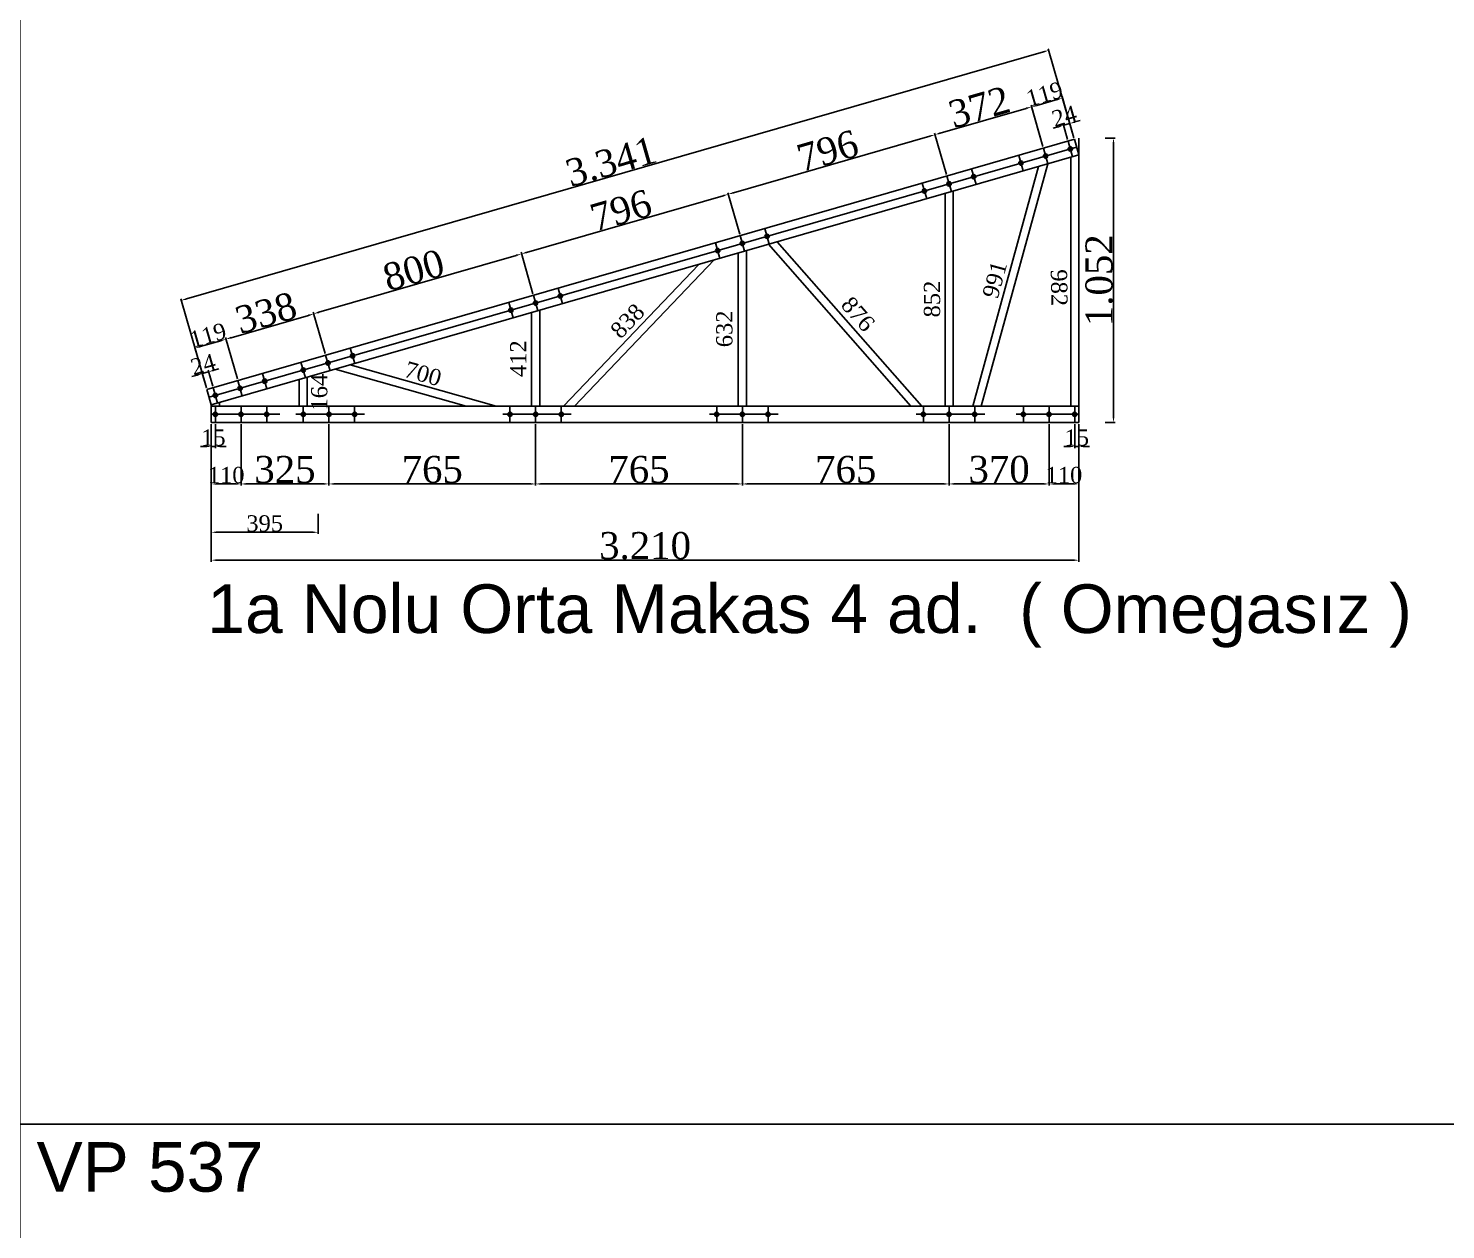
# Model space of a CAD drawing. Header units: millimetres. Extents: x 201962 to 221859, y -224854 to -197588.
# Drawn here: x 209954 to 215199, y -210927 to -206484 of the extents above; entities that cross this region are included whole.
import ezdxf

# ---------------------------------------------------------------- set-up
doc = ezdxf.new("R2010")
doc.units = ezdxf.units.MM
doc.header["$MEASUREMENT"] = 0
for name, color, linetype in [('Block1', 255, 'Continuous'), ('DUVAR', 7, 'Continuous'), ('ÖLÇÜLENDİRME', 121, 'Continuous')]:
    doc.layers.add(name, color=color, linetype=linetype)
doc.styles.add('133', font='times.ttf')
doc.styles.get("Standard").update_dxf_attribs({"font": 'arial.ttf'})
doc.dimstyles.new('MAKAS', dxfattribs={"dimscale": 20, "dimtxt": 1.3, "dimasz": 1, "dimexe": 0.3, "dimexo": 0.3, "dimgap": 0.1, "dimtad": 1, "dimrnd": 1, "dimzin": 12, "dimdsep": 46, "dimlunit": 6, "dimtxsty": '133', "dimcen": 0.8, "dimdle": 0.0005, "dimclrd": 4, "dimclre": 6, "dimclrt": 2, "dimazin": 3, "dimtfac": 1, "dimtmove": 0, "dimatfit": 2, "dimldrblk": 'DOTSMALL', "dimfxl": 0, "dimtolj": 1, "dimtzin": 0, "dimarcsym": 0})
doc.dimstyles.new('makas 1', dxfattribs={"dimscale": 20, "dimtxt": 3, "dimasz": 1.2, "dimexe": 0.3, "dimexo": 0.3, "dimgap": 0.1, "dimtad": 1, "dimrnd": 1, "dimzin": 12, "dimdsep": 46, "dimlunit": 6, "dimtxsty": '133', "dimblk": 'NONE', "dimcen": 0.8, "dimdle": 0.0005, "dimse1": 1, "dimse2": 1, "dimsd1": 1, "dimsd2": 1, "dimclrd": 105, "dimclre": 42, "dimclrt": 2, "dimazin": 3, "dimtfac": 1, "dimtmove": 0, "dimatfit": 2, "dimldrblk": 'NONE', "dimfxl": 0, "dimtolj": 1, "dimtzin": 0, "dimarcsym": 0})

# ---------------------------------------------------------------- blocks, each defined once
blk = doc.blocks.new('*D9641')
at = {"layer": 'Defpoints', "color": 0}
for p in [(210621.1, -207754.1), (210614.6, -207819.3), (210637.9, -207812.5)]:
    blk.add_point(p, dxfattribs=at)
at = {"layer": 'ÖLÇÜLENDİRME', "color": 4, "lineweight": -2, "ltscale": 0.5}
for p, q in [((210578.6, -207766.3), (210559.3, -207771.9)), ((210597.8, -207760.8), (210621.1, -207754.1)), ((210640.3, -207748.5), (210659.5, -207743))]:
    blk.add_line(p, q, dxfattribs=at)
at = {"layer": 'ÖLÇÜLENDİRME', "color": 6, "lineweight": -2, "ltscale": 0.5}
for p, q in [((210613, -207813.5), (210596.1, -207755)), ((210636.3, -207806.8), (210619.4, -207748.3))]:
    blk.add_line(p, q, dxfattribs=at)
at = {"layer": 'ÖLÇÜLENDİRME', "color": 4}
for points in [[(210579.5, -207769.5), (210577.6, -207763.1), (210597.8, -207760.8)], [(210639.4, -207745.3), (210641.2, -207751.7), (210621.1, -207754.1)]]:
    blk.add_solid(points, dxfattribs=at)
at = {"layer": 'ÖLÇÜLENDİRME', "color": 2, "insert": (210600.6, -207726.7), "char_height": 60, "attachment_point": 5, "rotation": 16.0764, "style": '133'}
blk.add_mtext('\\A1;24', dxfattribs=at)
blk = doc.blocks.new('_DotSmall')
at = {"color": 0, "linetype": 'ByBlock', "const_width": 0.5}
blk.add_lwpolyline([(-0.0625, 0, 1), (0.0625, 0, 1)], format="xyb", close=True, dxfattribs=at)
blk = doc.blocks.new('*D9642')
at = {"layer": 'Defpoints', "color": 0}
for p in [(210685.2, -207633.6), (210614.6, -207819.3), (210729.2, -207786.2)]:
    blk.add_point(p, dxfattribs=at)
at = {"layer": 'ÖLÇÜLENDİRME', "color": 6, "lineweight": -2, "ltscale": 0.5}
for p, q in [((210613, -207813.5), (210569, -207660.8)), ((210727.6, -207780.5), (210683.6, -207627.8))]:
    blk.add_line(p, q, dxfattribs=at)
at = {"layer": 'ÖLÇÜLENDİRME', "color": 4, "lineweight": -2, "ltscale": 0.5}
blk.add_line((210589.9, -207661.1), (210666, -207639.1), dxfattribs=at)
at = {"layer": 'ÖLÇÜLENDİRME', "color": 4}
for points in [[(210588.9, -207657.9), (210590.8, -207664.3), (210570.6, -207666.6)], [(210666.9, -207642.3), (210665.1, -207635.9), (210685.2, -207633.6)]]:
    blk.add_solid(points, dxfattribs=at)
at = {"layer": 'ÖLÇÜLENDİRME', "color": 2, "insert": (210618.9, -207618.8), "char_height": 60, "attachment_point": 5, "rotation": 16.0764, "style": '133'}
blk.add_mtext('\\A1;119', dxfattribs=at)
blk = doc.blocks.new('*D9643')
at = {"layer": 'Defpoints', "color": 0}
for p in [(211010.2, -207539.9), (211054.2, -207692.6), (210729.2, -207786.2)]:
    blk.add_point(p, dxfattribs=at)
at = {"layer": 'ÖLÇÜLENDİRME', "color": 4, "lineweight": -2, "ltscale": 0.5}
blk.add_line((210704.4, -207628), (210991, -207545.5), dxfattribs=at)
at = {"layer": 'ÖLÇÜLENDİRME', "color": 6, "lineweight": -2, "ltscale": 0.5}
for p, q in [((211052.6, -207686.8), (211008.6, -207534.1)), ((210727.6, -207780.5), (210683.6, -207627.8))]:
    blk.add_line(p, q, dxfattribs=at)
at = {"layer": 'ÖLÇÜLENDİRME', "color": 4}
for points in [[(210991.9, -207548.7), (210990.1, -207542.2), (211010.2, -207539.9)], [(210703.5, -207624.8), (210705.4, -207631.2), (210685.2, -207633.6)]]:
    blk.add_solid(points, dxfattribs=at)
at = {"layer": 'ÖLÇÜLENDİRME', "color": 2, "insert": (210833.1, -207536.1), "char_height": 100, "attachment_point": 5, "rotation": 16.0764, "style": '133'}
blk.add_mtext('\\A1;338', dxfattribs=at)
blk = doc.blocks.new('*D9644')
at = {"layer": 'Defpoints', "color": 0}
for p in [(211778.8, -207318), (211822.9, -207471), (211054.2, -207692.6)]:
    blk.add_point(p, dxfattribs=at)
at = {"layer": 'ÖLÇÜLENDİRME', "color": 4, "lineweight": -2, "ltscale": 0.5}
blk.add_line((211029.3, -207534), (211759.6, -207323.5), dxfattribs=at)
at = {"layer": 'ÖLÇÜLENDİRME', "color": 6, "lineweight": -2, "ltscale": 0.5}
for p, q in [((211821.3, -207465.3), (211777.2, -207312.2)), ((211052.6, -207686.8), (211008.5, -207533.8))]:
    blk.add_line(p, q, dxfattribs=at)
at = {"layer": 'ÖLÇÜLENDİRME', "color": 4}
for points in [[(211760.5, -207326.7), (211758.7, -207320.3), (211778.8, -207318)], [(211028.4, -207530.8), (211030.3, -207537.2), (211010.1, -207539.5)]]:
    blk.add_solid(points, dxfattribs=at)
at = {"layer": 'ÖLÇÜLENDİRME', "color": 2, "insert": (211379.9, -207378.1), "char_height": 100, "attachment_point": 5, "rotation": 16.0764, "style": '133'}
blk.add_mtext('\\A1;800', dxfattribs=at)
blk = doc.blocks.new('*D9645')
at = {"layer": 'Defpoints', "color": 0}
for p in [(212543.8, -207097.5), (212587.9, -207250.6), (211822.9, -207471)]:
    blk.add_point(p, dxfattribs=at)
at = {"layer": 'ÖLÇÜLENDİRME', "color": 6, "lineweight": -2, "ltscale": 0.5}
for p, q in [((212586.3, -207244.8), (212542.2, -207091.8)), ((211821.3, -207465.3), (211777.2, -207312.2))]:
    blk.add_line(p, q, dxfattribs=at)
at = {"layer": 'ÖLÇÜLENDİRME', "color": 4, "lineweight": -2, "ltscale": 0.5}
blk.add_line((211798, -207312.5), (212524.6, -207103.1), dxfattribs=at)
at = {"layer": 'ÖLÇÜLENDİRME', "color": 4}
for points in [[(212525.5, -207106.3), (212523.7, -207099.9), (212543.8, -207097.5)], [(211797.1, -207309.3), (211799, -207315.7), (211778.8, -207318)]]:
    blk.add_solid(points, dxfattribs=at)
at = {"layer": 'ÖLÇÜLENDİRME', "color": 2, "insert": (212146.7, -207156.9), "char_height": 100, "attachment_point": 5, "rotation": 16.0764, "style": '133'}
blk.add_mtext('\\A1;796', dxfattribs=at)
blk = doc.blocks.new('*D9646')
at = {"layer": 'Defpoints', "color": 0}
for p in [(213308.8, -206877.1), (213352.9, -207030.1), (212587.9, -207250.6)]:
    blk.add_point(p, dxfattribs=at)
at = {"layer": 'ÖLÇÜLENDİRME', "color": 4, "lineweight": -2, "ltscale": 0.5}
blk.add_line((212563, -207092), (213289.6, -206882.6), dxfattribs=at)
at = {"layer": 'ÖLÇÜLENDİRME', "color": 6, "lineweight": -2, "ltscale": 0.5}
for p, q in [((213351.3, -207024.3), (213307.2, -206871.3)), ((212586.3, -207244.8), (212542.2, -207091.8))]:
    blk.add_line(p, q, dxfattribs=at)
at = {"layer": 'ÖLÇÜLENDİRME', "color": 4}
for points in [[(213290.5, -206885.8), (213288.7, -206879.4), (213308.8, -206877.1)], [(212562.1, -207088.8), (212564, -207095.2), (212543.8, -207097.5)]]:
    blk.add_solid(points, dxfattribs=at)
at = {"layer": 'ÖLÇÜLENDİRME', "color": 2, "insert": (212911.7, -206936.5), "char_height": 100, "attachment_point": 5, "rotation": 16.0764, "style": '133'}
blk.add_mtext('\\A1;796', dxfattribs=at)
blk = doc.blocks.new('*D9647')
at = {"layer": 'Defpoints', "color": 0}
for p in [(213665.9, -206774.2), (213710, -206927.2), (213352.9, -207030.1)]:
    blk.add_point(p, dxfattribs=at)
at = {"layer": 'ÖLÇÜLENDİRME', "color": 4, "lineweight": -2, "ltscale": 0.5}
blk.add_line((213328, -206871.5), (213646.7, -206779.7), dxfattribs=at)
at = {"layer": 'ÖLÇÜLENDİRME', "color": 6, "lineweight": -2, "ltscale": 0.5}
for p, q in [((213708.4, -206921.4), (213664.3, -206768.4)), ((213351.3, -207024.3), (213307.2, -206871.3))]:
    blk.add_line(p, q, dxfattribs=at)
at = {"layer": 'ÖLÇÜLENDİRME', "color": 4}
for points in [[(213647.6, -206782.9), (213645.8, -206776.5), (213665.9, -206774.2)], [(213327.1, -206868.3), (213329, -206874.7), (213308.8, -206877.1)]]:
    blk.add_solid(points, dxfattribs=at)
at = {"layer": 'ÖLÇÜLENDİRME', "color": 2, "insert": (213472.7, -206774.8), "char_height": 100, "attachment_point": 5, "rotation": 16.0764, "style": '133'}
blk.add_mtext('\\A1;372', dxfattribs=at)
blk = doc.blocks.new('*D9650')
at = {"layer": 'Defpoints', "color": 0}
for p in [(213780.6, -206741.5), (213710, -206927.2), (213824.6, -206894.2)]:
    blk.add_point(p, dxfattribs=at)
at = {"layer": 'ÖLÇÜLENDİRME', "color": 6, "lineweight": -2, "ltscale": 0.5}
for p, q in [((213708.4, -206921.4), (213664.4, -206768.8)), ((213823, -206888.4), (213779, -206735.7))]:
    blk.add_line(p, q, dxfattribs=at)
at = {"layer": 'ÖLÇÜLENDİRME', "color": 4, "lineweight": -2, "ltscale": 0.5}
blk.add_line((213685.3, -206769), (213761.4, -206747), dxfattribs=at)
at = {"layer": 'ÖLÇÜLENDİRME', "color": 4}
for points in [[(213684.3, -206765.8), (213686.2, -206772.2), (213666, -206774.5)], [(213762.3, -206750.3), (213760.5, -206743.8), (213780.6, -206741.5)]]:
    blk.add_solid(points, dxfattribs=at)
at = {"layer": 'ÖLÇÜLENDİRME', "color": 2, "insert": (213714.3, -206726.8), "char_height": 60, "attachment_point": 5, "rotation": 16.0764, "style": '133'}
blk.add_mtext('\\A1;119', dxfattribs=at)
blk = doc.blocks.new('*D9651')
at = {"layer": 'Defpoints', "color": 0}
for p in [(213807.8, -206835.7), (213801.3, -206900.9), (213824.6, -206894.2)]:
    blk.add_point(p, dxfattribs=at)
at = {"layer": 'ÖLÇÜLENDİRME', "color": 6, "lineweight": -2, "ltscale": 0.5}
for p, q in [((213799.7, -206895.1), (213782.8, -206836.7)), ((213823, -206888.4), (213806.1, -206829.9))]:
    blk.add_line(p, q, dxfattribs=at)
at = {"layer": 'ÖLÇÜLENDİRME', "color": 4, "lineweight": -2, "ltscale": 0.5}
for p, q in [((213784.5, -206842.4), (213807.8, -206835.7)), ((213827, -206830.2), (213846.2, -206824.6)), ((213765.3, -206848), (213746, -206853.5))]:
    blk.add_line(p, q, dxfattribs=at)
at = {"layer": 'ÖLÇÜLENDİRME', "color": 4}
for points in [[(213826.1, -206827), (213827.9, -206833.4), (213807.8, -206835.7)], [(213766.2, -206851.2), (213764.3, -206844.8), (213784.5, -206842.4)]]:
    blk.add_solid(points, dxfattribs=at)
at = {"layer": 'ÖLÇÜLENDİRME', "color": 2, "insert": (213787.3, -206808.4), "char_height": 60, "attachment_point": 5, "rotation": 16.0764, "style": '133'}
blk.add_mtext('\\A1;24', dxfattribs=at)
blk = doc.blocks.new('*D9652')
at = {"layer": 'Defpoints', "color": 0}
for p in [(213824.6, -206894.2), (210519.8, -207490.2), (210614.6, -207819.3)]:
    blk.add_point(p, dxfattribs=at)
at = {"layer": 'ÖLÇÜLENDİRME', "color": 4, "lineweight": -2, "ltscale": 0.5}
blk.add_line((213710.6, -206570.6), (210539, -207484.6), dxfattribs=at)
at = {"layer": 'ÖLÇÜLENDİRME', "color": 6, "lineweight": -2, "ltscale": 0.5}
for p, q in [((213823, -206888.4), (213728.1, -206559.3)), ((210613, -207813.5), (210518.1, -207484.4))]:
    blk.add_line(p, q, dxfattribs=at)
at = {"layer": 'ÖLÇÜLENDİRME', "color": 4}
for points in [[(213711.5, -206573.8), (213709.6, -206567.4), (213729.8, -206565.1)], [(210538.1, -207481.4), (210539.9, -207487.8), (210519.8, -207490.2)]]:
    blk.add_solid(points, dxfattribs=at)
at = {"layer": 'ÖLÇÜLENDİRME', "color": 2, "insert": (212110.1, -206976.8), "char_height": 100, "attachment_point": 5, "rotation": 16.0764, "style": '133'}
blk.add_mtext('\\A1;3.341', dxfattribs=at)
blk = doc.blocks.new('*D9653')
at = {"layer": 'Defpoints', "color": 0}
for p in [(210631.2, -207941.4), (210646.2, -207941.4), (210646.2, -208030.4)]:
    blk.add_point(p, dxfattribs=at)
at = {"layer": 'ÖLÇÜLENDİRME', "color": 6, "lineweight": -2, "ltscale": 0.5}
for p, q in [((210631.2, -207947.4), (210631.2, -208036.4)), ((210646.2, -207947.4), (210646.2, -208036.4))]:
    blk.add_line(p, q, dxfattribs=at)
at = {"layer": 'ÖLÇÜLENDİRME', "color": 4, "lineweight": -2, "ltscale": 0.5}
for p, q in [((210611.2, -208030.4), (210591.2, -208030.4)), ((210631.2, -208030.4), (210646.2, -208030.4)), ((210666.2, -208030.4), (210686.2, -208030.4))]:
    blk.add_line(p, q, dxfattribs=at)
at = {"layer": 'ÖLÇÜLENDİRME', "color": 4}
for points in [[(210611.2, -208033.7), (210611.2, -208027), (210631.2, -208030.4)], [(210666.2, -208027), (210666.2, -208033.7), (210646.2, -208030.4)]]:
    blk.add_solid(points, dxfattribs=at)
at = {"layer": 'ÖLÇÜLENDİRME', "color": 2, "insert": (210638.7, -207997.9), "char_height": 60, "attachment_point": 5, "style": '133'}
blk.add_mtext('\\A1;15', dxfattribs=at)
blk = doc.blocks.new('*D9654')
at = {"layer": 'Defpoints', "color": 0}
for p in [(210631.2, -207941.4), (210741.2, -207941.4), (210741.2, -208169)]:
    blk.add_point(p, dxfattribs=at)
at = {"layer": 'ÖLÇÜLENDİRME', "color": 6, "lineweight": -2, "ltscale": 0.5}
for p, q in [((210631.2, -207947.4), (210631.2, -208175)), ((210741.2, -207947.4), (210741.2, -208175))]:
    blk.add_line(p, q, dxfattribs=at)
at = {"layer": 'ÖLÇÜLENDİRME', "color": 4, "lineweight": -2, "ltscale": 0.5}
blk.add_line((210651.2, -208169), (210721.2, -208169), dxfattribs=at)
at = {"layer": 'ÖLÇÜLENDİRME', "color": 4}
for points in [[(210651.2, -208165.7), (210651.2, -208172.3), (210631.2, -208169)], [(210721.2, -208172.3), (210721.2, -208165.7), (210741.2, -208169)]]:
    blk.add_solid(points, dxfattribs=at)
at = {"layer": 'ÖLÇÜLENDİRME', "color": 2, "insert": (210686.2, -208136.5), "char_height": 60, "attachment_point": 5, "style": '133'}
blk.add_mtext('\\A1;110', dxfattribs=at)
blk = doc.blocks.new('*D9655')
at = {"layer": 'Defpoints', "color": 0}
for p in [(210741.2, -207941.4), (211066.2, -207941.4), (211066.2, -208169)]:
    blk.add_point(p, dxfattribs=at)
at = {"layer": 'ÖLÇÜLENDİRME', "color": 6, "lineweight": -2, "ltscale": 0.5}
for p, q in [((210741.2, -207947.4), (210741.2, -208175)), ((211066.2, -207947.4), (211066.2, -208175))]:
    blk.add_line(p, q, dxfattribs=at)
at = {"layer": 'ÖLÇÜLENDİRME', "color": 4, "lineweight": -2, "ltscale": 0.5}
blk.add_line((210761.2, -208169), (211046.2, -208169), dxfattribs=at)
at = {"layer": 'ÖLÇÜLENDİRME', "color": 4}
for points in [[(210761.2, -208165.7), (210761.2, -208172.3), (210741.2, -208169)], [(211046.2, -208172.3), (211046.2, -208165.7), (211066.2, -208169)]]:
    blk.add_solid(points, dxfattribs=at)
at = {"layer": 'ÖLÇÜLENDİRME', "color": 2, "insert": (210903.7, -208116.2), "char_height": 100, "attachment_point": 5, "style": '133'}
blk.add_mtext('\\A1;325', dxfattribs=at)
blk = doc.blocks.new('*D9656')
at = {"layer": 'Defpoints', "color": 0}
for p in [(211066.2, -207941.4), (211831.2, -207941.4), (211831.2, -208169)]:
    blk.add_point(p, dxfattribs=at)
at = {"layer": 'ÖLÇÜLENDİRME', "color": 6, "lineweight": -2, "ltscale": 0.5}
for p, q in [((211066.2, -207947.4), (211066.2, -208175)), ((211831.2, -207947.4), (211831.2, -208175))]:
    blk.add_line(p, q, dxfattribs=at)
at = {"layer": 'ÖLÇÜLENDİRME', "color": 4, "lineweight": -2, "ltscale": 0.5}
blk.add_line((211086.2, -208169), (211811.2, -208169), dxfattribs=at)
at = {"layer": 'ÖLÇÜLENDİRME', "color": 4}
for points in [[(211086.2, -208165.7), (211086.2, -208172.3), (211066.2, -208169)], [(211811.2, -208172.3), (211811.2, -208165.7), (211831.2, -208169)]]:
    blk.add_solid(points, dxfattribs=at)
at = {"layer": 'ÖLÇÜLENDİRME', "color": 2, "insert": (211448.7, -208116.1), "char_height": 100, "attachment_point": 5, "style": '133'}
blk.add_mtext('\\A1;765', dxfattribs=at)
blk = doc.blocks.new('*D9657')
at = {"layer": 'Defpoints', "color": 0}
for p in [(211831.2, -207941.4), (212596.2, -207941.4), (212596.2, -208169)]:
    blk.add_point(p, dxfattribs=at)
at = {"layer": 'ÖLÇÜLENDİRME', "color": 6, "lineweight": -2, "ltscale": 0.5}
for p, q in [((211831.2, -207947.4), (211831.2, -208175)), ((212596.2, -207947.4), (212596.2, -208175))]:
    blk.add_line(p, q, dxfattribs=at)
at = {"layer": 'ÖLÇÜLENDİRME', "color": 4, "lineweight": -2, "ltscale": 0.5}
blk.add_line((211851.2, -208169), (212576.2, -208169), dxfattribs=at)
at = {"layer": 'ÖLÇÜLENDİRME', "color": 4}
for points in [[(211851.2, -208165.7), (211851.2, -208172.3), (211831.2, -208169)], [(212576.2, -208172.3), (212576.2, -208165.7), (212596.2, -208169)]]:
    blk.add_solid(points, dxfattribs=at)
at = {"layer": 'ÖLÇÜLENDİRME', "color": 2, "insert": (212213.7, -208116.1), "char_height": 100, "attachment_point": 5, "style": '133'}
blk.add_mtext('\\A1;765', dxfattribs=at)
blk = doc.blocks.new('*D9658')
at = {"layer": 'Defpoints', "color": 0}
for p in [(212596.2, -207941.4), (213361.2, -207941.4), (213361.2, -208169)]:
    blk.add_point(p, dxfattribs=at)
at = {"layer": 'ÖLÇÜLENDİRME', "color": 6, "lineweight": -2, "ltscale": 0.5}
for p, q in [((212596.2, -207947.4), (212596.2, -208175)), ((213361.2, -207947.4), (213361.2, -208175))]:
    blk.add_line(p, q, dxfattribs=at)
at = {"layer": 'ÖLÇÜLENDİRME', "color": 4, "lineweight": -2, "ltscale": 0.5}
blk.add_line((212616.2, -208169), (213341.2, -208169), dxfattribs=at)
at = {"layer": 'ÖLÇÜLENDİRME', "color": 4}
for points in [[(212616.2, -208165.7), (212616.2, -208172.3), (212596.2, -208169)], [(213341.2, -208172.3), (213341.2, -208165.7), (213361.2, -208169)]]:
    blk.add_solid(points, dxfattribs=at)
at = {"layer": 'ÖLÇÜLENDİRME', "color": 2, "insert": (212978.7, -208116.1), "char_height": 100, "attachment_point": 5, "style": '133'}
blk.add_mtext('\\A1;765', dxfattribs=at)
blk = doc.blocks.new('*D9659')
at = {"layer": 'Defpoints', "color": 0}
for p in [(213361.2, -207941.4), (213731.2, -207941.4), (213731.2, -208169)]:
    blk.add_point(p, dxfattribs=at)
at = {"layer": 'ÖLÇÜLENDİRME', "color": 6, "lineweight": -2, "ltscale": 0.5}
for p, q in [((213361.2, -207947.4), (213361.2, -208175)), ((213731.2, -207947.4), (213731.2, -208175))]:
    blk.add_line(p, q, dxfattribs=at)
at = {"layer": 'ÖLÇÜLENDİRME', "color": 4, "lineweight": -2, "ltscale": 0.5}
blk.add_line((213381.2, -208169), (213711.2, -208169), dxfattribs=at)
at = {"layer": 'ÖLÇÜLENDİRME', "color": 4}
for points in [[(213381.2, -208165.7), (213381.2, -208172.3), (213361.2, -208169)], [(213711.2, -208172.3), (213711.2, -208165.7), (213731.2, -208169)]]:
    blk.add_solid(points, dxfattribs=at)
at = {"layer": 'ÖLÇÜLENDİRME', "color": 2, "insert": (213546.2, -208116.1), "char_height": 100, "attachment_point": 5, "style": '133'}
blk.add_mtext('\\A1;370', dxfattribs=at)
blk = doc.blocks.new('*D9661')
at = {"layer": 'Defpoints', "color": 0}
for p in [(210631.2, -208273.4), (211026.2, -208273.4), (211026.2, -208347.8)]:
    blk.add_point(p, dxfattribs=at)
at = {"layer": 'ÖLÇÜLENDİRME', "color": 6, "lineweight": -2, "ltscale": 0.5}
for p, q in [((210631.2, -208279.4), (210631.2, -208353.8)), ((211026.2, -208279.4), (211026.2, -208353.8))]:
    blk.add_line(p, q, dxfattribs=at)
at = {"layer": 'ÖLÇÜLENDİRME', "color": 4, "lineweight": -2, "ltscale": 0.5}
blk.add_line((210651.2, -208347.8), (211006.2, -208347.8), dxfattribs=at)
at = {"layer": 'ÖLÇÜLENDİRME', "color": 4}
for points in [[(210651.2, -208344.5), (210651.2, -208351.2), (210631.2, -208347.8)], [(211006.2, -208351.2), (211006.2, -208344.5), (211026.2, -208347.8)]]:
    blk.add_solid(points, dxfattribs=at)
at = {"layer": 'ÖLÇÜLENDİRME', "color": 2, "insert": (210828.7, -208315.3), "char_height": 60, "attachment_point": 5, "style": '133'}
blk.add_mtext('\\A1;395', dxfattribs=at)
blk = doc.blocks.new('*D9662')
at = {"layer": 'Defpoints', "color": 0}
for p in [(213841.2, -207941.4), (210631.2, -208083.8), (213841.2, -208451)]:
    blk.add_point(p, dxfattribs=at)
at = {"layer": 'ÖLÇÜLENDİRME', "color": 6, "lineweight": -2, "ltscale": 0.5}
for p, q in [((213841.2, -207947.4), (213841.2, -208457)), ((210631.2, -208089.8), (210631.2, -208457))]:
    blk.add_line(p, q, dxfattribs=at)
at = {"layer": 'ÖLÇÜLENDİRME', "color": 4, "lineweight": -2, "ltscale": 0.5}
blk.add_line((210651.2, -208451), (213821.2, -208451), dxfattribs=at)
at = {"layer": 'ÖLÇÜLENDİRME', "color": 4}
for points in [[(210651.2, -208447.7), (210651.2, -208454.3), (210631.2, -208451)], [(213821.2, -208454.3), (213821.2, -208447.7), (213841.2, -208451)]]:
    blk.add_solid(points, dxfattribs=at)
at = {"layer": 'ÖLÇÜLENDİRME', "color": 2, "insert": (212236.2, -208398.1), "char_height": 100, "attachment_point": 5, "style": '133'}
blk.add_mtext('\\A1;3.210', dxfattribs=at)
blk = doc.blocks.new('*D9663')
at = {"layer": 'Defpoints', "color": 0}
for p in [(210971.2, -207747.7), (210971.2, -207911.4), (211063.4, -207911.4)]:
    blk.add_point(p, dxfattribs=at)
at = {"layer": 'Block1', "color": 2, "insert": (211030.9, -207829.5), "char_height": 60, "attachment_point": 5, "rotation": 90, "style": '133'}
blk.add_mtext('\\A1;164', dxfattribs=at)
blk = doc.blocks.new('_None')
blk = doc.blocks.new('*D9664')
at = {"layer": 'Defpoints', "color": 0}
for p in [(211062.5, -207721.4), (211069.1, -207697.9), (211736.2, -207911.4)]:
    blk.add_point(p, dxfattribs=at)
at = {"layer": 'Block1', "color": 2, "insert": (211414.8, -207761.6), "char_height": 60, "attachment_point": 5, "rotation": 344.2531, "style": '133'}
blk.add_mtext('\\A1;700', dxfattribs=at)
blk = doc.blocks.new('*D9665')
at = {"layer": 'Defpoints', "color": 0}
for p in [(211798.7, -207499.9), (211831.2, -207499.9), (211831.2, -207911.4)]:
    blk.add_point(p, dxfattribs=at)
at = {"layer": 'Block1', "color": 2, "insert": (211766.8, -207705.6), "char_height": 60, "attachment_point": 5, "rotation": 90, "style": '133'}
blk.add_mtext('\\A1;412', dxfattribs=at)
blk = doc.blocks.new('*D9666')
at = {"layer": 'Defpoints', "color": 0}
for p in [(212484, -207285.7), (212505, -207305.7), (211926.2, -207911.4)]:
    blk.add_point(p, dxfattribs=at)
at = {"layer": 'Block1', "color": 2, "insert": (212171.2, -207566.1), "char_height": 60, "attachment_point": 5, "rotation": 46.3033, "style": '133'}
blk.add_mtext('\\A1;838', dxfattribs=at)
blk = doc.blocks.new('*D9667')
at = {"layer": 'Defpoints', "color": 0}
for p in [(212562.3, -207279.4), (212596.2, -207279.4), (212596.2, -207911.4)]:
    blk.add_point(p, dxfattribs=at)
at = {"layer": 'Block1', "color": 2, "insert": (212529.8, -207595.4), "char_height": 60, "attachment_point": 5, "rotation": 90, "style": '133'}
blk.add_mtext('\\A1;632', dxfattribs=at)
blk = doc.blocks.new('*D9668')
at = {"layer": 'Defpoints', "color": 0}
for p in [(212687.5, -207253.1), (212710.4, -207233), (213266.2, -207911.4)]:
    blk.add_point(p, dxfattribs=at)
at = {"layer": 'Block1', "color": 2, "insert": (213024.2, -207540.7), "char_height": 60, "attachment_point": 5, "rotation": 311.32, "style": '133'}
blk.add_mtext('\\A1;876', dxfattribs=at)
blk = doc.blocks.new('*D9669')
at = {"layer": 'Defpoints', "color": 0}
for p in [(213330.8, -207058.9), (213361.2, -207058.9), (213361.2, -207911.4)]:
    blk.add_point(p, dxfattribs=at)
at = {"layer": 'Block1', "color": 2, "insert": (213298.3, -207485.2), "char_height": 60, "attachment_point": 5, "rotation": 90, "style": '133'}
blk.add_mtext('\\A1;852', dxfattribs=at)
blk = doc.blocks.new('*D9707')
at = {"layer": 'Defpoints', "color": 0}
for p in [(213692.6, -206944.2), (213735.7, -206956), (213473.6, -207911.4)]:
    blk.add_point(p, dxfattribs=at)
at = {"layer": 'Block1', "color": 2, "insert": (213530.1, -207413.3), "char_height": 60, "attachment_point": 5, "rotation": 74.6582, "style": '133'}
blk.add_mtext('\\A1;991', dxfattribs=at)
blk = doc.blocks.new('*D9709')
at = {"layer": 'Defpoints', "color": 0}
for p in [(213932.4, -206889.4), (213932.4, -207941.4), (213969.6, -207941.4)]:
    blk.add_point(p, dxfattribs=at)
at = {"layer": 'ÖLÇÜLENDİRME', "color": 6, "lineweight": -2, "ltscale": 0.5}
for p, q in [((213938.4, -206889.4), (213975.6, -206889.4)), ((213938.4, -207941.4), (213975.6, -207941.4))]:
    blk.add_line(p, q, dxfattribs=at)
at = {"layer": 'ÖLÇÜLENDİRME', "color": 4, "lineweight": -2, "ltscale": 0.5}
blk.add_line((213969.6, -206909.4), (213969.6, -207921.4), dxfattribs=at)
at = {"layer": 'ÖLÇÜLENDİRME', "color": 4}
for points in [[(213972.9, -206909.4), (213966.3, -206909.4), (213969.6, -206889.4)], [(213966.3, -207921.4), (213972.9, -207921.4), (213969.6, -207941.4)]]:
    blk.add_solid(points, dxfattribs=at)
at = {"layer": 'ÖLÇÜLENDİRME', "color": 2, "insert": (213916.7, -207415.4), "char_height": 100, "attachment_point": 5, "rotation": 90, "style": '133'}
blk.add_mtext('\\A1;1.052', dxfattribs=at)
blk = doc.blocks.new('*D9710')
at = {"layer": 'Defpoints', "color": 0}
for p in [(213772.3, -206952.1), (213744.1, -207934.5), (213789, -207933.7)]:
    blk.add_point(p, dxfattribs=at)
at = {"layer": 'Block1', "color": 2, "insert": (213768.3, -207443.1), "char_height": 60, "attachment_point": 5, "rotation": 270.9697, "style": '133'}
blk.add_mtext('\\A1;982', dxfattribs=at)
blk = doc.blocks.new('*D9711')
at = {"layer": 'Defpoints', "color": 0}
for p in [(213826.2, -207941.4), (213841.2, -207941.4), (213826.2, -208030.4)]:
    blk.add_point(p, dxfattribs=at)
at = {"layer": 'ÖLÇÜLENDİRME', "color": 6, "lineweight": -2, "ltscale": 0.5}
for p, q in [((213826.2, -207947.4), (213826.2, -208036.4)), ((213841.2, -207947.4), (213841.2, -208036.4))]:
    blk.add_line(p, q, dxfattribs=at)
at = {"layer": 'ÖLÇÜLENDİRME', "color": 4, "lineweight": -2, "ltscale": 0.5}
for p, q in [((213806.2, -208030.4), (213786.2, -208030.4)), ((213841.2, -208030.4), (213826.2, -208030.4)), ((213861.2, -208030.4), (213881.2, -208030.4))]:
    blk.add_line(p, q, dxfattribs=at)
at = {"layer": 'ÖLÇÜLENDİRME', "color": 4}
for points in [[(213806.2, -208033.7), (213806.2, -208027), (213826.2, -208030.4)], [(213861.2, -208027), (213861.2, -208033.7), (213841.2, -208030.4)]]:
    blk.add_solid(points, dxfattribs=at)
at = {"layer": 'ÖLÇÜLENDİRME', "color": 2, "insert": (213833.7, -207997.9), "char_height": 60, "attachment_point": 5, "style": '133'}
blk.add_mtext('\\A1;15', dxfattribs=at)
blk = doc.blocks.new('*D9712')
at = {"layer": 'Defpoints', "color": 0}
for p in [(213731.2, -207941.4), (213841.2, -207941.4), (213731.2, -208169)]:
    blk.add_point(p, dxfattribs=at)
at = {"layer": 'ÖLÇÜLENDİRME', "color": 6, "lineweight": -2, "ltscale": 0.5}
for p, q in [((213731.2, -207947.4), (213731.2, -208175)), ((213841.2, -207947.4), (213841.2, -208175))]:
    blk.add_line(p, q, dxfattribs=at)
at = {"layer": 'ÖLÇÜLENDİRME', "color": 4, "lineweight": -2, "ltscale": 0.5}
blk.add_line((213821.2, -208169), (213751.2, -208169), dxfattribs=at)
at = {"layer": 'ÖLÇÜLENDİRME', "color": 4}
for points in [[(213751.2, -208165.7), (213751.2, -208172.3), (213731.2, -208169)], [(213821.2, -208172.3), (213821.2, -208165.7), (213841.2, -208169)]]:
    blk.add_solid(points, dxfattribs=at)
at = {"layer": 'ÖLÇÜLENDİRME', "color": 2, "insert": (213786.2, -208136.5), "char_height": 60, "attachment_point": 5, "style": '133'}
blk.add_mtext('\\A1;110', dxfattribs=at)

msp = doc.modelspace()

# ---------------------------------------------------------------- linework, layer by layer
at = {"color": 2}
for points in [[(209922.706, -203379.081), (220819.065, -203379.081), (220819.065, -210537.41), (209922.706, -210537.41)], [(209922.706, -210537.41), (220819.065, -210537.41), (220819.065, -217695.739), (209922.706, -217695.739)]]:
    msp.add_lwpolyline(points, close=True, dxfattribs=at)
at = {"layer": 'Block1', "color": 1}
for p, q in [((213824.631, -206894.178), (210614.631, -207819.265)), ((213841.246, -206951.832), (213824.631, -206894.178)), ((213841.246, -206951.832), (210631.246, -207876.918)), ((213346.245, -207881.374), (213346.245, -207094.486)), ((213376.245, -207881.374), (213376.245, -207085.84)), ((212611.245, -207306.304), (212611.245, -207881.374)), ((212693.494, -207282.601), (213219.898, -207881.374)), ((212725.365, -207273.417), (213259.843, -207881.374)), ((211934.165, -207881.374), (212435.162, -207357.05)), ((211975.658, -207881.374), (212492.423, -207340.548)), ((212581.245, -207314.95), (212581.245, -207881.374)), ((211816.246, -207881.374), (211816.246, -207535.415)), ((211846.246, -207881.374), (211846.246, -207526.769)), ((211144.624, -207728.969), (211685.123, -207881.374)), ((210986.246, -207774.611), (210986.246, -207881.374)), ((211089.955, -207744.723), (211574.581, -207881.374)), ((210614.631, -207819.265), (210631.246, -207876.918)), ((210956.246, -207783.257), (210956.246, -207881.374)), ((210631.246, -207881.374), (210631.246, -207876.918)), ((210631.246, -207881.374), (213841.246, -207881.374)), ((210631.246, -207881.374), (210631.246, -207941.374)), ((210661.246, -207881.374), (210661.246, -207868.273)), ((210631.246, -207941.374), (213841.246, -207941.374))]:
    msp.add_line(p, q, dxfattribs=at)
at = {"layer": 'Block1', "color": 2}
for p, q in [((213832.939, -206923.005), (210622.939, -207848.091)), ((213710.039, -206927.202), (213726.654, -206984.856)), ((213801.324, -206900.895), (213817.939, -206958.549)), ((213618.754, -206953.51), (213635.369, -207011.163)), ((213352.937, -207030.115), (213369.553, -207087.769)), ((213444.222, -207003.808), (213460.837, -207061.461)), ((213261.653, -207056.422), (213278.268, -207114.076)), ((212587.938, -207250.58), (212604.553, -207308.233)), ((212679.223, -207224.272), (212695.838, -207281.926)), ((212496.653, -207276.887), (212513.268, -207334.54)), ((211914.223, -207444.737), (211930.838, -207502.39)), ((211731.653, -207497.351), (211748.269, -207555.005)), ((211822.938, -207471.044), (211839.553, -207528.698)), ((211145.508, -207666.271), (211162.124, -207723.925)), ((210962.939, -207718.886), (210979.554, -207776.539)), ((211054.224, -207692.579), (211070.839, -207750.232)), ((210820.509, -207759.933), (210837.124, -207817.587)), ((210637.939, -207812.548), (210654.554, -207870.201)), ((210729.224, -207786.24), (210745.839, -207843.894)), ((210646.246, -207881.374), (210646.246, -207941.374)), ((210741.246, -207881.374), (210741.246, -207941.374)), ((210836.246, -207881.374), (210836.246, -207941.374)), ((210971.246, -207881.374), (210971.246, -207941.374)), ((211066.246, -207881.374), (211066.246, -207941.374)), ((211161.246, -207881.374), (211161.246, -207941.374)), ((211736.246, -207881.374), (211736.246, -207941.374)), ((211831.246, -207881.374), (211831.246, -207941.374)), ((211926.246, -207881.374), (211926.246, -207941.374)), ((212501.245, -207881.374), (212501.245, -207941.374)), ((212596.245, -207881.374), (212596.245, -207941.374)), ((212691.245, -207881.374), (212691.245, -207941.374)), ((213266.245, -207881.374), (213266.245, -207941.374)), ((213361.245, -207881.374), (213361.245, -207941.374)), ((213456.245, -207881.374), (213456.245, -207941.374)), ((213636.246, -207881.374), (213636.246, -207941.374)), ((213731.246, -207881.374), (213731.246, -207941.374)), ((213826.246, -207881.374), (213826.246, -207941.374))]:
    msp.add_line(p, q, dxfattribs=at)
at = {"layer": 'Block1', "color": 1}
for centre, radius in [((213809.631, -206929.722), 8), ((213809.631, -206929.721), 4), ((213627.061, -206982.337), 8), ((213627.061, -206982.336), 4), ((213718.346, -206956.029), 8), ((213718.346, -206956.029), 4), ((213452.53, -207032.635), 8), ((213452.53, -207032.635), 4), ((213269.96, -207085.25), 8), ((213269.96, -207085.249), 4), ((213361.245, -207058.942), 8), ((213361.245, -207058.942), 4), ((212687.53, -207253.099), 8), ((212687.53, -207253.099), 4), ((212504.961, -207305.714), 8), ((212504.96, -207305.714), 4), ((212596.245, -207279.407), 8), ((212596.245, -207279.406), 4), ((211922.531, -207473.564), 8), ((211739.961, -207526.178), 8), ((211831.246, -207499.871), 8), ((211831.246, -207499.871), 4), ((211922.531, -207473.563), 4), ((211739.961, -207526.178), 4), ((211062.531, -207721.406), 8), ((211062.531, -207721.406), 4), ((211153.816, -207695.099), 8), ((211153.816, -207695.098), 4), ((210828.816, -207788.76), 8), ((210971.247, -207747.713), 8), ((210971.246, -207747.713), 4), ((210646.247, -207841.374), 8), ((210737.532, -207815.067), 8), ((210737.531, -207815.067), 4), ((210828.816, -207788.759), 4), ((210646.246, -207841.374), 4), ((210646.246, -207911.374), 8), ((210646.246, -207911.374), 4), ((210741.246, -207911.374), 8), ((210741.246, -207911.374), 4), ((210836.246, -207911.374), 8), ((210836.246, -207911.374), 4), ((210971.246, -207911.374), 8), ((210971.246, -207911.374), 4), ((211066.246, -207911.374), 8), ((211066.246, -207911.374), 4), ((211161.246, -207911.374), 8), ((211161.246, -207911.374), 4), ((211736.246, -207911.374), 8), ((211736.246, -207911.374), 4), ((211831.246, -207911.374), 8), ((211831.246, -207911.374), 4), ((211926.246, -207911.374), 8), ((211926.246, -207911.374), 4), ((212501.245, -207911.374), 8), ((212501.245, -207911.374), 4), ((212596.245, -207911.374), 8), ((212596.245, -207911.374), 4), ((212691.245, -207911.374), 8), ((212691.245, -207911.374), 4), ((213266.245, -207911.374), 8), ((213266.245, -207911.374), 4), ((213361.245, -207911.374), 8), ((213361.245, -207911.374), 4), ((213456.245, -207911.374), 8), ((213456.245, -207911.374), 4), ((213636.246, -207911.374), 8), ((213636.246, -207911.374), 4), ((213731.246, -207911.374), 8), ((213731.246, -207911.374), 4), ((213826.246, -207911.374), 8), ((213826.246, -207911.374), 4)]:
    msp.add_circle(centre, radius, dxfattribs=at)
at = {"layer": 'DUVAR', "color": 1}
for p, q in [((213841.246, -207941.374), (213841.246, -206889.39)), ((213448.921, -207881.374), (213692.156, -206994.798)), ((213480.03, -207881.374), (213725.935, -206985.063)), ((213811.246, -207881.374), (213811.246, -206960.477)), ((210631.246, -207941.374), (213841.246, -207941.374)), ((210631.246, -207941.374), (213841.246, -207941.374))]:
    msp.add_line(p, q, dxfattribs=at)
at = {"layer": 'ÖLÇÜLENDİRME', "color": 2, "ltscale": 0.5}
for p, q in [((210885.031, -207911.374), (210631.246, -207911.374)), ((211198.117, -207911.374), (210944.333, -207911.374)), ((211963.117, -207911.374), (211709.332, -207911.374)), ((212728.116, -207911.374), (212474.332, -207911.374)), ((213493.116, -207911.374), (213239.331, -207911.374)), ((213841.246, -207911.374), (213609.333, -207911.374))]:
    msp.add_line(p, q, dxfattribs=at)

# ---------------------------------------------------------------- texts
at = {"layer": 'ÖLÇÜLENDİRME', "color": 2}
msp.add_text('VP 537', height=183.279, dxfattribs=at).set_placement((209984.564, -210786.974))
at = {"layer": 'ÖLÇÜLENDİRME', "color": 2, "insert": (210616.15, -208540.427), "char_height": 180, "width": 11477.02618, "attachment_point": 1}
msp.add_mtext('1a Nolu Orta Makas 4 ad.  ( Omegasız )', dxfattribs=at)

# ---------------------------------------------------------------- dimensions: what is measured, and where the dimension line sits
at = {"layer": 'Block1', "color": 1}
for p1, p2, distance, picture, middle in [((213473.598, -207911.374), (213735.699, -206956.029), 44.727, '*D9707', (213530.135, -207413.259)), ((213772.349, -206952.091), (213788.964, -207933.743), -44.881, '*D9710', (213768.318, -207443.126))]:
    dim = msp.add_aligned_dim(p1=p1, p2=p2, distance=distance, dimstyle='makas 1', override={"dimtxt": 3}, dxfattribs=at)
    dim.commit()
    dim.dimension.update_dxf_attribs({"geometry": picture, "text_midpoint": middle})
for p1, p2, distance, picture, middle in [((213361.245, -207911.374), (213361.245, -207058.942), 30.484, '*D9669', (213298.311, -207485.158)), ((213266.245, -207911.374), (212687.53, -207253.099), -30.394, '*D9668', (213024.153, -207540.684)), ((211926.246, -207911.374), (212504.96, -207305.714), 28.966, '*D9666', (212171.198, -207566.115)), ((212596.245, -207911.374), (212596.245, -207279.406), 33.98, '*D9667', (212529.815, -207595.39)), ((211831.246, -207911.374), (211831.246, -207499.871), 32.527, '*D9665', (211766.779, -207705.623)), ((211736.246, -207911.374), (211062.531, -207721.406), -24.381, '*D9664', (211414.837, -207761.604)), ((210971.246, -207747.713), (210971.246, -207911.374), 92.118, '*D9663', (211030.914, -207829.543))]:
    dim = msp.add_aligned_dim(p1=p1, p2=p2, distance=distance, dimstyle='makas 1', dxfattribs=at)
    dim.commit()
    dim.dimension.update_dxf_attribs({"geometry": picture, "text_midpoint": middle})
at = {"layer": 'ÖLÇÜLENDİRME', "color": 1, "ltscale": 0.5}
for p1, p2, distance, picture, middle in [((213824.631, -206894.178), (210614.631, -207819.265), -342.509, '*D9652', (212110.135, -206976.775)), ((213932.351, -206889.39), (213932.351, -207941.374), 37.243, '*D9709', (213916.693, -207415.382))]:
    dim = msp.add_aligned_dim(p1=p1, p2=p2, distance=distance, dimstyle='MAKAS', override={"dimtxt": 5, "dimdle": 1}, dxfattribs=at)
    dim.commit()
    dim.dimension.update_dxf_attribs({"geometry": picture, "text_midpoint": middle})
for base, p1, p2, picture, middle in [((213665.932, -206774.1545), (213352.9374, -207030.1151), (213710.0387, -206927.2024), '*D9647', (213472.7321, -206774.7787)), ((213308.831, -206877.067), (212587.938, -207250.58), (213352.937, -207030.115), '*D9646', (212911.682, -206936.467)), ((212543.831, -207097.532), (211822.938, -207471.044), (212587.938, -207250.58), '*D9645', (212146.682, -207156.932)), ((211778.832, -207317.996), (211054.224, -207692.579), (211822.938, -207471.044), '*D9644', (211379.867, -207378.076)), ((211010.227, -207539.912), (210729.224, -207786.24), (211054.224, -207692.579), '*D9643', (210833.119, -207536.054))]:
    dim = msp.add_linear_dim(base=base, p1=p1, p2=p2, angle=196.076398, dimstyle='MAKAS', override={"dimtxt": 5, "dimdle": 1}, dxfattribs=at)
    dim.commit()
    dim.dimension.update_dxf_attribs({"geometry": picture, "text_midpoint": middle})
for base, p1, p2, angle, picture, middle, dimtype in [((213780.634, -206741.511), (213710.039, -206927.202), (213824.631, -206894.178), 196.076398, '*D9650', (213723.338, -206758.023), 160), ((213807.782, -206835.712), (213801.324, -206900.895), (213824.631, -206894.178), 16.076398, '*D9651', (213796.128, -206839.07), 161), ((210685.227, -207633.573), (210614.631, -207819.265), (210729.224, -207786.24), 16.076398, '*D9642', (210627.931, -207650.086), 161), ((210621.09, -207754.081), (210614.631, -207819.265), (210637.939, -207812.548), 16.076398, '*D9641', (210609.436, -207757.44), 161), ((213731.246, -208168.995), (213841.246, -207941.374), (213731.246, -207941.374), 180, '*D9712', (213786.246, -208168.995), 160), ((213826.246, -208030.351), (213841.246, -207941.374), (213826.246, -207941.374), 180, '*D9711', (213833.746, -208030.351), 160)]:
    dim = msp.add_linear_dim(base=base, p1=p1, p2=p2, angle=angle, dimstyle='MAKAS', override={"dimtxt": 3}, dxfattribs=at)
    dim.commit()
    dim.dimension.update_dxf_attribs({"geometry": picture, "text_midpoint": middle, "dimtype": dimtype})
for base, p2, picture, middle in [((210646.246, -208030.351), (210646.246, -207941.374), '*D9653', (210638.746, -208030.351)), ((210741.246, -208168.995), (210741.246, -207941.374), '*D9654', (210686.246, -208168.995))]:
    dim = msp.add_linear_dim(base=base, p1=(210631.246, -207941.374), p2=p2, dimstyle='MAKAS', override={"dimtxt": 3}, dxfattribs=at)
    dim.commit()
    dim.dimension.update_dxf_attribs({"geometry": picture, "text_midpoint": middle, "dimtype": 160})
for base, p1, p2, override, picture, middle in [((213841.246, -208450.994), (210631.246, -208083.806), (213841.246, -207941.374), {"dimtxt": 5, "dimdle": 1}, '*D9662', (212236.246, -208398.094)), ((211066.246, -208168.995), (210741.246, -207941.374), (211066.246, -207941.374), {"dimtxt": 5, "dimdle": 1}, '*D9655', (210903.746, -208116.244)), ((211831.246, -208168.995), (211066.246, -207941.374), (211831.246, -207941.374), {"dimtxt": 5, "dimdle": 1}, '*D9656', (211448.746, -208116.094)), ((212596.245, -208168.995), (211831.246, -207941.374), (212596.245, -207941.374), {"dimtxt": 5, "dimdle": 1}, '*D9657', (212213.746, -208116.094)), ((213361.245, -208168.995), (212596.245, -207941.374), (213361.245, -207941.374), {"dimtxt": 5, "dimdle": 1}, '*D9658', (212978.745, -208116.094)), ((213731.246, -208168.995), (213361.245, -207941.374), (213731.246, -207941.374), {"dimtxt": 5, "dimdle": 1}, '*D9659', (213546.246, -208116.094)), ((211026.246, -208347.832), (210631.246, -208273.4), (211026.246, -208273.4), {"dimtxt": 3}, '*D9661', (210828.746, -208315.291))]:
    dim = msp.add_linear_dim(base=base, p1=p1, p2=p2, dimstyle='MAKAS', override=override, dxfattribs=at)
    dim.commit()
    dim.dimension.update_dxf_attribs({"geometry": picture, "text_midpoint": middle})

doc.saveas('drawing.dxf')
